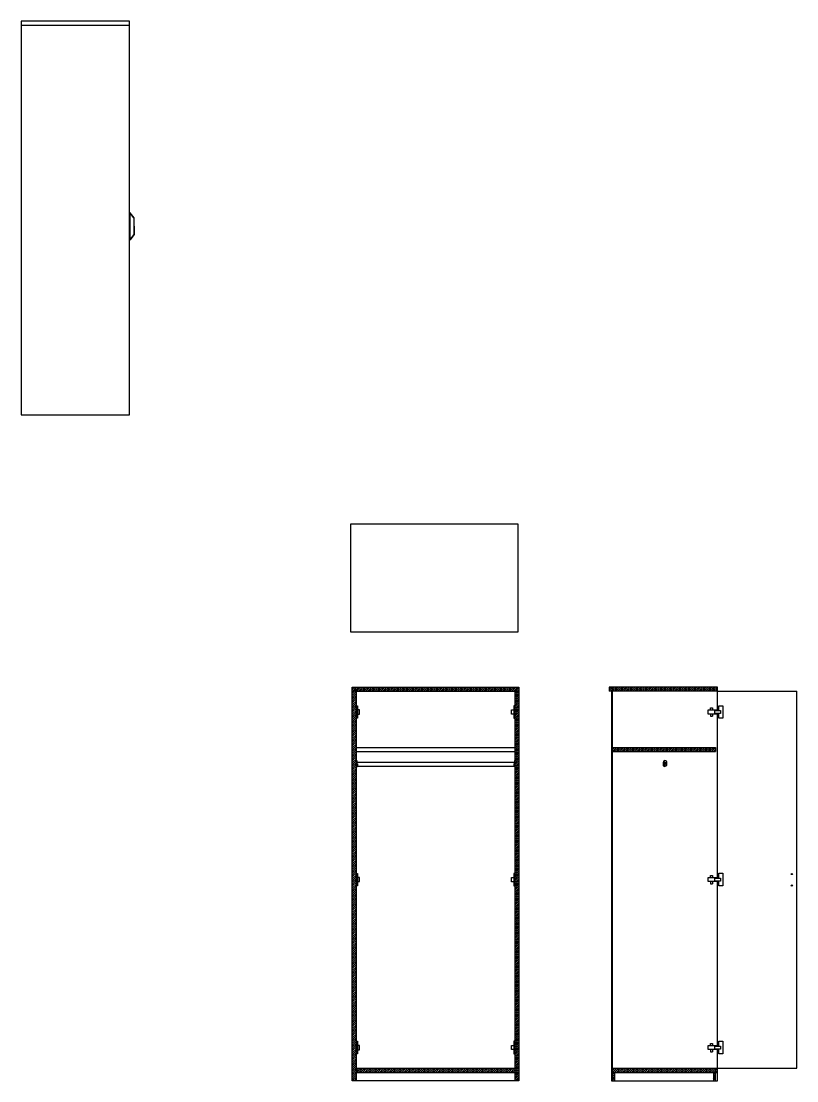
# Model space of a CAD drawing. Header units: millimetres. Extents: x -1607 to 2086, y -1080 to 527.
# Drawn here: x 269 to 641, y -119 to 389 of the extents above; entities that cross this region are included whole.
import ezdxf

# ---------------------------------------------------------------- set-up
doc = ezdxf.new("R2010")
doc.units = ezdxf.units.MM
for name, color, linetype in [('Dettagli', 252, 'Continuous'), ('retini', 253, 'Continuous'), ('Tratteggi', 252, 'Continuous')]:
    doc.layers.add(name, color=color, linetype=linetype)
pattern_1 = [(45, (0, 3.8953), (-0.4490128, 0.4490128), [])]

msp = doc.modelspace()

# ---------------------------------------------------------------- hatches: boundary and pattern name
at = {"layer": 'Dettagli'}
h = msp.add_hatch(dxfattribs=at)
h.set_pattern_fill('ANSI31', color=256, scale=0.2)
h.paths.add_polyline_path([(578.04, 33.02, 0.32614), (577.45, 33.55, 0.32127), (576.86, 33.02, 0.114597), (576.85, 32.01, 0.322798), (577.45, 31.55, 0.322798), (578.05, 32.01, 0.114597)])
at = {"layer": 'retini'}
h = msp.add_hatch(dxfattribs=at)
h.set_pattern_fill('ANSI31', color=256, scale=0.2)
h.paths.add_polyline_path([(601.72, 38.55), (601.72, 40.55), (552.19, 40.55), (552.19, 38.55)])
at = {"layer": 'Tratteggi'}
h = msp.add_hatch(dxfattribs=at)
h.set_pattern_fill('ANSI31', color=256, scale=0.2)
h.paths.add_polyline_path([(507.4, 69.55), (427.4, 69.55), (427.4, 67.55), (429.4, 67.55), (505.4, 67.55), (507.4, 67.55)])
h = msp.add_hatch(dxfattribs=at)
h.set_pattern_fill('ANSI31', color=256, scale=0.2)
h.paths.add_polyline_path([(429.4, 67.55), (505.4, 67.55), (505.4, -119.45), (507.4, -119.45), (507.4, 69.55), (427.4, 69.55), (427.4, -119.45), (429.4, -119.45)])
h = msp.add_hatch(dxfattribs=at)
h.set_pattern_fill('ANSI31', color=256, scale=0.2)
h.set_pattern_definition(pattern_1)
h.paths.add_polyline_path([(552.19, -119.45), (553.19, -119.45), (553.19, -115.45), (552.19, -115.45)])
h.paths.add_polyline_path([(601.72, -115.45), (600.72, -115.45), (600.72, -119.45), (601.72, -119.45)])
h.paths.add_polyline_path([(602.72, -115.45), (602.72, -113.45), (552.19, -113.45), (552.19, -115.45)])
h.paths.add_polyline_path([(550.72, 69.55), (550.72, 67.55), (551.89, 67.55), (551.89, 67.68), (552.19, 67.68), (552.19, 67.55), (602.72, 67.55), (602.72, 69.55)])
h = msp.add_hatch(dxfattribs=at)
h.set_pattern_fill('ANSI31', color=256, scale=0.2)
h.set_pattern_definition(pattern_1)
edge = h.paths.add_edge_path()
edge.add_line((551.89, 67.68), (551.89, -119.45))
edge.add_line((552.19, 67.68), (552.19, -119.45))
h = msp.add_hatch(dxfattribs=at)
h.set_pattern_fill('ANSI31', color=256, scale=0.2)
h.paths.add_polyline_path([(505.4, -113.45), (429.4, -113.45), (429.4, -115.45), (505.4, -115.45)])

# ---------------------------------------------------------------- linework, layer by layer
for p, q in [((320.6, 389.14), (268.6, 389.14)), ((268.6, 389.14), (268.6, 200.14)), ((320.6, 387.14), (268.6, 387.14)), ((320.6, 200.14), (320.6, 389.14)), ((320.64, 297.23), (320.64, 284.23)), ((320.84, 297.23), (320.64, 297.23)), ((320.84, 284.23), (320.84, 297.23)), ((322.84, 294.73), (320.84, 297.23)), ((322.65, 294.74), (320.84, 296.98)), ((322.84, 294.73), (322.64, 294.73)), ((322.64, 294.73), (322.64, 286.73)), ((322.84, 290.73), (322.84, 294.73)), ((322.84, 290.73), (322.84, 286.73)), ((322.84, 286.73), (320.84, 284.23)), ((322.64, 286.73), (320.85, 284.52)), ((322.64, 286.73), (322.84, 286.73)), ((320.64, 284.23), (320.84, 284.23)), ((268.6, 200.14), (320.6, 200.14)), ((429.4, 67.55), (427.41, 67.55)), ((505.4, 67.55), (507.4, 67.55)), ((602.72, 69.55), (550.72, 69.55)), ((550.72, 69.55), (550.72, 67.55)), ((551.89, 67.55), (550.72, 67.55)), ((551.89, 67.68), (551.89, -119.45)), ((551.89, 67.68), (552.19, 67.68)), ((552.19, 67.68), (552.19, -119.45)), ((602.72, 67.55), (552.19, 67.55)), ((602.72, 58.27), (602.72, 69.55)), ((602.72, 67.55), (640.72, 67.55)), ((640.72, -113.45), (640.72, 67.55)), ((602.72, -22.16), (602.72, 56.87)), ((429.4, 40.55), (505.4, 40.55)), ((429.4, 38.55), (505.4, 38.55)), ((552.19, 40.55), (601.72, 40.55)), ((552.19, 38.55), (601.72, 38.55)), ((601.72, 40.55), (601.72, 38.55)), ((429.59, 33.55), (505.21, 33.55)), ((429.88, 31.55), (504.91, 31.55)), ((602.72, -102.79), (602.72, -23.56)), ((602.72, -119.45), (602.72, -104.19)), ((427.4, -119.45), (427.4, -115.45)), ((429.4, -113.45), (505.4, -113.45)), ((429.4, -115.45), (505.4, -115.45)), ((552.19, -113.45), (602.72, -113.45)), ((552.19, -115.45), (602.72, -115.45)), ((553.19, -115.45), (553.19, -119.45)), ((601.72, -115.45), (600.72, -115.45)), ((600.72, -115.45), (600.72, -119.45)), ((601.72, -119.45), (601.72, -115.45)), ((601.72, -115.45), (601.72, -115.45)), ((602.72, -113.45), (640.72, -113.45)), ((551.89, -119.45), (553.19, -119.45)), ((553.19, -119.45), (602.72, -119.45))]:
    msp.add_line(p, q)
for points in [[(426.8, 147.9), (506.8, 147.9), (506.8, 95.9), (426.8, 95.9), (426.8, 147.9)], [(427.4, -119.45), (427.4, 69.55), (507.4, 69.55), (507.4, -119.45), (427.4, -119.45)], [(429.4, -119.44), (429.4, 67.55), (505.4, 67.55), (505.4, -119.45)]]:
    msp.add_lwpolyline(points)
at = {"layer": 'Dettagli'}
for p, q in [((429.4, 60.55), (429.9, 60.55)), ((429.9, 60.55), (429.9, 54.55)), ((430.9, 58.55), (429.9, 58.55)), ((429.9, 56.55), (430.9, 56.55)), ((430.9, 56.55), (430.9, 58.55)), ((503.9, 56.55), (503.9, 58.55)), ((503.9, 58.55), (504.9, 58.55)), ((504.9, 56.55), (503.9, 56.55)), ((505.4, 60.55), (504.9, 60.55)), ((504.9, 60.55), (504.9, 54.55)), ((598.25, 56.58), (598.25, 58.58)), ((598.25, 58.58), (599.25, 58.58)), ((598.25, 58.58), (600.25, 58.58)), ((602.25, 56.58), (598.25, 56.58)), ((599.25, 58.58), (599.25, 59.58)), ((599.25, 59.58), (600.25, 59.58)), ((599.25, 56.58), (599.25, 55.58)), ((600.25, 59.58), (600.25, 58.58)), ((600.25, 58.58), (602.25, 58.58)), ((600.25, 56.58), (600.25, 55.58)), ((602.25, 58.58), (602.25, 58.27)), ((602.25, 56.87), (602.25, 56.58)), ((603.26, 60.58), (605.26, 60.58)), ((603.26, 58.27), (603.26, 60.58)), ((603.26, 54.58), (603.26, 56.87)), ((605.26, 60.58), (605.26, 54.58)), ((429.9, 54.55), (429.4, 54.55)), ((504.9, 54.55), (505.4, 54.55)), ((599.25, 55.58), (600.25, 55.58)), ((605.26, 54.58), (603.26, 54.58)), ((429.59, 34.31), (429.4, 34.31)), ((429.4, 31.35), (429.89, 31.35)), ((429.59, 34.31), (429.59, 32.64)), ((429.59, 32.64), (429.88, 32.64)), ((429.88, 32.64), (429.88, 31.35)), ((505.21, 32.64), (504.91, 32.64)), ((504.91, 32.64), (504.91, 31.35)), ((505.4, 31.35), (504.91, 31.35)), ((505.21, 34.31), (505.4, 34.31)), ((505.21, 34.31), (505.21, 32.64)), ((576.6, 32.64), (576.8, 32.64)), ((578.1, 32.64), (578.27, 32.64)), ((429.4, -19.92), (429.9, -19.92)), ((429.9, -19.92), (429.9, -25.92)), ((505.4, -19.93), (504.9, -19.93)), ((504.9, -19.93), (504.9, -25.93)), ((603.26, -19.86), (605.26, -19.86)), ((603.26, -22.16), (603.26, -19.86)), ((605.26, -19.86), (605.26, -25.86)), ((430.9, -21.83), (429.9, -21.83)), ((429.9, -23.83), (430.9, -23.83)), ((430.9, -23.83), (430.9, -21.83)), ((503.9, -23.93), (503.9, -21.93)), ((503.9, -21.93), (504.9, -21.93)), ((504.9, -23.93), (503.9, -23.93)), ((598.25, -23.86), (598.25, -21.86)), ((598.25, -21.86), (599.25, -21.86)), ((598.25, -21.86), (600.25, -21.86)), ((602.25, -23.86), (598.25, -23.86)), ((599.25, -21.86), (599.25, -20.86)), ((599.25, -20.86), (600.25, -20.86)), ((599.25, -23.86), (599.25, -24.86)), ((599.25, -24.86), (600.25, -24.86)), ((600.25, -20.86), (600.25, -21.86)), ((600.25, -21.86), (602.25, -21.86)), ((600.25, -23.86), (600.25, -24.86)), ((602.25, -21.86), (602.25, -22.16)), ((602.25, -23.56), (602.25, -23.86)), ((603.26, -25.86), (603.26, -23.56)), ((429.9, -25.92), (429.4, -25.92)), ((504.9, -25.93), (505.4, -25.93)), ((605.26, -25.86), (603.26, -25.86)), ((429.4, -100.45), (429.9, -100.45)), ((429.9, -100.45), (429.9, -106.45)), ((505.4, -100.47), (504.9, -100.47)), ((504.9, -100.47), (504.9, -106.47)), ((599.25, -102.49), (599.25, -101.49)), ((599.25, -101.49), (600.25, -101.49)), ((600.25, -101.49), (600.25, -102.49)), ((603.26, -100.49), (605.26, -100.49)), ((603.26, -102.79), (603.26, -100.49)), ((605.26, -100.49), (605.26, -106.49)), ((429.9, -106.45), (429.4, -106.45)), ((430.9, -102.51), (429.9, -102.51)), ((429.9, -104.51), (430.9, -104.51)), ((430.9, -104.51), (430.9, -102.51)), ((503.9, -104.47), (503.9, -102.47)), ((503.9, -102.47), (504.9, -102.47)), ((504.9, -104.47), (503.9, -104.47)), ((504.9, -106.47), (505.4, -106.47)), ((598.25, -104.49), (598.25, -102.49)), ((598.25, -102.49), (599.25, -102.49)), ((598.25, -102.49), (600.25, -102.49)), ((602.25, -104.49), (598.25, -104.49)), ((599.25, -104.49), (599.25, -105.49)), ((599.25, -105.49), (600.25, -105.49)), ((600.25, -102.49), (602.25, -102.49)), ((600.25, -104.49), (600.25, -105.49)), ((602.25, -102.49), (602.25, -102.79)), ((602.25, -104.19), (602.25, -104.49)), ((603.26, -106.49), (603.26, -104.19)), ((605.26, -106.49), (603.26, -106.49))]:
    msp.add_line(p, q, dxfattribs=at)
for points in [[(601.38, 58.27), (604.04, 58.27), (604.04, 56.87), (601.38, 56.87)], [(601.38, -22.16), (604.04, -22.16), (604.04, -23.56), (601.38, -23.56)], [(601.38, -102.79), (604.04, -102.79), (604.04, -104.19), (601.38, -104.19)]]:
    msp.add_lwpolyline(points, close=True, dxfattribs=at)
for points in [[(577.35, 34.29, 0.356419), (576.63, 33.36, 0.065942), (576.66, 31.96, 0.327771), (577.45, 31.35, 0.327771)], [(577.45, 33.55, 0.32127), (576.86, 33.02, 0.114597), (576.85, 32.01, 0.325196), (577.46, 31.55, 0.526304)], [(577.35, 34.29, -0.487445), (578.28, 33.38, -0.010432), (578.24, 31.96, -0.327771), (577.45, 31.35, -0.327771)], [(577.45, 33.55, -0.32614), (578.04, 33.02, -0.114597), (578.05, 32.01, -0.325196), (577.44, 31.55, -0.526304)]]:
    msp.add_lwpolyline(points, format="xyb", dxfattribs=at)
for centre in [(638.34, -20.2), (638.34, -25.75)]:
    msp.add_circle(centre, 0.3, dxfattribs=at)

doc.saveas('drawing.dxf')
